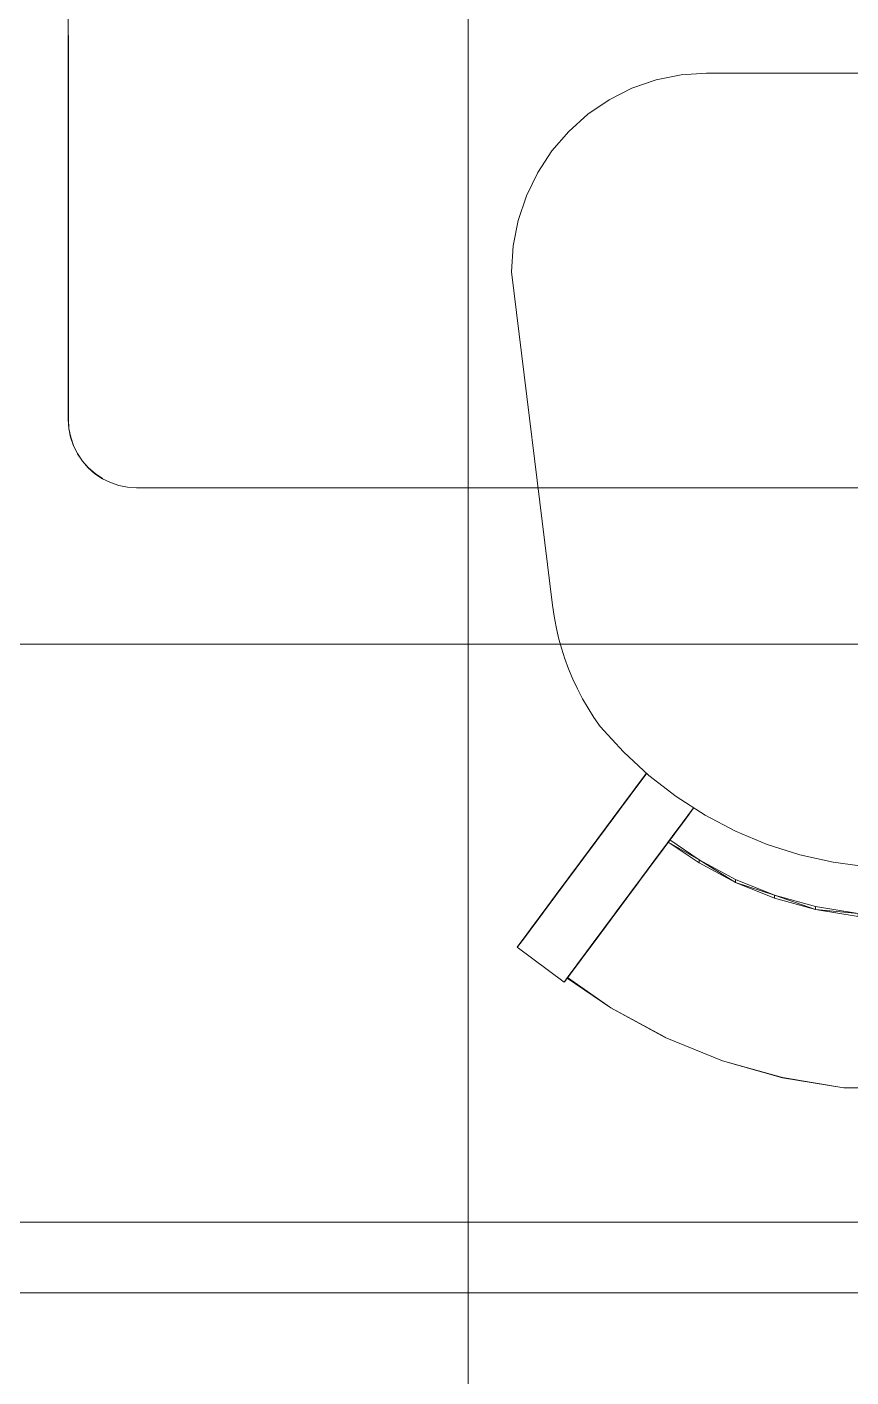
# Model space of a CAD drawing. Extents: x -566 to 72611, y -487 to 32334.
# Drawn here: x 134.54 to 150.42, y 16.02 to 42.04 of the extents above; entities that cross this region are included whole.
import ezdxf

# ---------------------------------------------------------------- set-up
doc = ezdxf.new("R2010")
doc.units = 0
doc.header["$LTSCALE"] = 0.5
doc.header["$MEASUREMENT"] = 0
doc.layers.add('ceilling', color=141, linetype='CONTINUOUS', lineweight=18)
doc.layers.add('floor', color=7, linetype='CONTINUOUS', lineweight=5, true_color=0xcfcfcf)
doc.layers.add('layout', color=7, linetype='CONTINUOUS', lineweight=5, true_color=0xcfcfcf)

msp = doc.modelspace()

# ---------------------------------------------------------------- hatches: boundary and pattern name
at = {"layer": 'floor'}
h = msp.add_hatch(dxfattribs=at)
h.set_pattern_fill('ANSI37', color=256, scale=100, angle=45)
h.set_pattern_definition([(90, (243.028, 267.632), (-12.5, 9e-16), []), (180, (243.028, 267.632), (-9e-16, -12.5), [])])
h.paths.add_polyline_path([(253.46925, 349.5), (154.11744, 349.5), (154.11744, 348.5), (101.14781, 348.5), (101.14781, 349.5), (0, 349.5), (0, 344.5), (36, 344.5, -0.33835703), (0, 308.66941), (0, 308.5), (0, 173.75), (253.46925, 173.75)])
h.paths.add_polyline_path([(36, 344.5), (0, 344.5), (0, 308.66941, 0.33835703)], flags=17)
h.paths.add_polyline_path([(253.46925, 173.75), (0, 173.75), (0, 173.74997), (0, 169.75), (253.46925, 169.75)])
h.paths.add_polyline_path([(253.46925, 169.75), (0, 169.75), (0, 149.21137), (36, 149.21137, -0.33835703), (0, 113.38078), (0, 113.21137), (0, 29.94998), (0, -5), (253.46925, -5)])
h.paths.add_polyline_path([(36, 149.21137), (0, 149.21137), (0, 113.38078, 0.33835703)], flags=17)
h.paths.add_polyline_path([(575.25, 169.75), (510, 169.75), (474.75, 169.75), (327.5, 169.75), (285.46925, 169.75), (285.46925, 165.75), (253.46925, 165.75), (253.46925, -5), (263.99725, -5), (263.99725, 95.99051), (287, 95.99051), (287, 97.5), (292, 97.5), (292, -5), (341.25, -5), (341.25, 13.02988), (341.25012, 15.02988), (346.24839, 15.02988, 0.36108524), (374.08728, 41.24999), (346.25012, 41.24999), (346.25012, 42.99999), (341.25, 42.99999), (341.25, 44.99999), (341.25, 97.5), (357.75, 97.5), (405.75, 97.5), (575.25, 97.5)])

# ---------------------------------------------------------------- linework, layer by layer
at = {"layer": 'ceilling'}
msp.add_line((0, 19), (341.25006, 19), dxfattribs=at)
at = {"layer": 'layout'}
for points in [[(135.33491, 34.47083, 96.75867), (135.33308, 49.28648, 96.74628), (135.33308, 34.47077, 96.74628)], [(146.66032, 41.01716, 87.09528), (147.14219, 41.11482, 85.96846), (146.66032, 41.01716, 85.96846)], [(147.14219, 41.11482, 85.96846), (146.66032, 41.01716, 87.09528), (147.14219, 41.11482, 87.09528)], [(147.14219, 41.11482, 87.09528), (147.63249, 41.14765, 85.96846), (147.14219, 41.11482, 85.96846)], [(147.63249, 41.14765, 85.96846), (147.14219, 41.11482, 87.09528), (147.63249, 41.14765, 87.09528)], [(147.63249, 41.14765, 87.09528), (155.1446, 41.14765, 85.96846), (147.63249, 41.14765, 85.96846)], [(155.1446, 41.14765, 85.96846), (147.63249, 41.14765, 87.09528), (155.1446, 41.14765, 87.09528)], [(145.75444, 40.63435, 87.09528), (146.19511, 40.85603, 85.96846), (145.75444, 40.63435, 85.96846)], [(146.19511, 40.85603, 85.96846), (145.75444, 40.63435, 87.09528), (146.19511, 40.85603, 87.09528)], [(146.19511, 40.85603, 87.09528), (146.66032, 41.01716, 85.96846), (146.19511, 40.85603, 85.96846)], [(146.66032, 41.01716, 85.96846), (146.19511, 40.85603, 87.09528), (146.66032, 41.01716, 87.09528)], [(145.34593, 40.35591, 87.09528), (145.75444, 40.63435, 85.96846), (145.34593, 40.35591, 85.96846)], [(145.75444, 40.63435, 85.96846), (145.34593, 40.35591, 87.09528), (145.75444, 40.63435, 87.09528)], [(144.97654, 40.02546, 87.09528), (145.34593, 40.35591, 85.96846), (144.97654, 40.02546, 85.96846)], [(145.34593, 40.35591, 85.96846), (144.97654, 40.02546, 87.09528), (145.34593, 40.35591, 87.09528)], [(144.65263, 39.64875, 85.96846), (144.97654, 40.02546, 87.09528), (144.97654, 40.02546, 85.96846)], [(144.97654, 40.02546, 87.09528), (144.65263, 39.64875, 85.96846), (144.65263, 39.64875, 87.09528)], [(144.37962, 39.232, 85.96846), (144.65263, 39.64875, 87.09528), (144.65263, 39.64875, 85.96846)], [(144.65263, 39.64875, 87.09528), (144.37962, 39.232, 85.96846), (144.37962, 39.232, 87.09528)], [(144.16233, 38.78254, 85.96846), (144.37962, 39.232, 87.09528), (144.37962, 39.232, 85.96846)], [(144.37962, 39.232, 87.09528), (144.16233, 38.78254, 85.96846), (144.16233, 38.78254, 87.09528)], [(144.00444, 38.30805, 85.96846), (144.16233, 38.78254, 87.09528), (144.16233, 38.78254, 85.96846)], [(144.16233, 38.78254, 87.09528), (144.00444, 38.30805, 85.96846), (144.00444, 38.30805, 87.09528)], [(143.90855, 37.81648, 85.96846), (144.00444, 38.30805, 87.09528), (144.00444, 38.30805, 85.96846)], [(144.00444, 38.30805, 87.09528), (143.90855, 37.81648, 85.96846), (143.90855, 37.81648, 87.09528)], [(143.87645, 37.31648, 85.96846), (143.90855, 37.81648, 87.09528), (143.90855, 37.81648, 85.96846)], [(143.90855, 37.81648, 87.09528), (143.87645, 37.31648, 85.96846), (143.87645, 37.31648, 87.09528)], [(144.66386, 30.89118, 85.96846), (143.87645, 37.31648, 87.09528), (143.87645, 37.31648, 85.96846)], [(143.87645, 37.31648, 87.09528), (144.66386, 30.89118, 85.96846), (144.66386, 30.89118, 87.09528)], [(135.33308, 34.47077, 96.74628), (135.34614, 34.29935, 96.75867), (135.33491, 34.47083, 96.75867)], [(135.34614, 34.29935, 96.75867), (135.33308, 34.47077, 96.74628), (135.34431, 34.29911, 96.74628)], [(135.34431, 34.29911, 96.74628), (135.37959, 34.13084, 96.75867), (135.34614, 34.29935, 96.75867)], [(135.37959, 34.13084, 96.75867), (135.34431, 34.29911, 96.74628), (135.37788, 34.13038, 96.74628)], [(135.37788, 34.13038, 96.74628), (135.43489, 33.96815, 96.75867), (135.37959, 34.13084, 96.75867)], [(135.43489, 33.96815, 96.75867), (135.37788, 34.13038, 96.74628), (135.43318, 33.96748, 96.74628)], [(135.43684, 33.96894, 96.76459), (135.37959, 34.13084, 96.75867), (135.43489, 33.96815, 96.75867)], [(135.43318, 33.96748, 96.74628), (135.51081, 33.81406, 96.75867), (135.43489, 33.96815, 96.75867)], [(135.51081, 33.81406, 96.75867), (135.43318, 33.96748, 96.74628), (135.50935, 33.81318, 96.74628)], [(135.50935, 33.81318, 96.74628), (135.60627, 33.67121, 96.75867), (135.51081, 33.81406, 96.75867)], [(135.60493, 33.67011, 96.74628), (135.50935, 33.81318, 96.74628), (135.60627, 33.67121, 96.75867)], [(135.71955, 33.54203, 96.75867), (135.60493, 33.67011, 96.74628), (135.71833, 33.54078, 96.74628)], [(135.71833, 33.54078, 96.74628), (135.84871, 33.42878, 96.75867), (135.71955, 33.54203, 96.75867)], [(135.84871, 33.42878, 96.75867), (135.71833, 33.54078, 96.74628), (135.84761, 33.42734, 96.74628)], [(135.84871, 33.42878, 96.75867), (135.99165, 33.33332, 96.75867), (135.84761, 33.42734, 96.74628)], [(135.99067, 33.33176, 96.74628), (135.84761, 33.42734, 96.74628), (135.99165, 33.33332, 96.75867)], [(136.1457, 33.25733, 96.75867), (135.99067, 33.33176, 96.74628), (136.14497, 33.25568, 96.74628)], [(136.30842, 33.20209, 96.75867), (136.14497, 33.25568, 96.74628), (136.30793, 33.20039, 96.74628)], [(136.47688, 33.16859, 96.75867), (136.30793, 33.20039, 96.74628), (136.47663, 33.16682, 96.74628)], [(136.47663, 33.16682, 96.74628), (136.64839, 33.15736, 96.75867), (136.47688, 33.16859, 96.75867)], [(136.64839, 33.15736, 96.75867), (136.47663, 33.16682, 96.74628), (136.64827, 33.15556, 96.74628)], [(166.07356, 33.15736, 96.75867), (136.64827, 33.15556, 96.74628), (166.07356, 33.15556, 96.74628)], [(136.64827, 33.15556, 96.74628), (166.07356, 33.15736, 96.75867), (136.64839, 33.15736, 96.75867)], [(144.69401, 30.68171, 85.96846), (144.66386, 30.89118, 87.09528), (144.66386, 30.89118, 85.96846)], [(144.66386, 30.89118, 87.09528), (144.69401, 30.68171, 85.96846), (144.69401, 30.68171, 87.09528)], [(144.73289, 30.4737, 85.96846), (144.69401, 30.68171, 87.09528), (144.69401, 30.68171, 85.96846)], [(144.69401, 30.68171, 87.09528), (144.73289, 30.4737, 85.96846), (144.73289, 30.4737, 87.09528)], [(144.7805, 30.26765, 85.96846), (144.73289, 30.4737, 87.09528), (144.73289, 30.4737, 85.96846)], [(144.73289, 30.4737, 87.09528), (144.7805, 30.26765, 85.96846), (144.7805, 30.26765, 87.09528)], [(144.83671, 30.06379, 85.96846), (144.7805, 30.26765, 87.09528), (144.7805, 30.26765, 85.96846)], [(144.7805, 30.26765, 87.09528), (144.83671, 30.06379, 85.96846), (144.83671, 30.06379, 87.09528)], [(144.90141, 29.86262, 85.96846), (144.83671, 30.06379, 87.09528), (144.83671, 30.06379, 85.96846)], [(144.83671, 30.06379, 87.09528), (144.90141, 29.86262, 85.96846), (144.90141, 29.86262, 87.09528)], [(144.97453, 29.6645, 85.96846), (144.90141, 29.86262, 87.09528), (144.90141, 29.86262, 85.96846)], [(144.90141, 29.86262, 87.09528), (144.97453, 29.6645, 85.96846), (144.97453, 29.6645, 87.09528)], [(145.05583, 29.46968, 85.96846), (144.97453, 29.6645, 87.09528), (144.97453, 29.6645, 85.96846)], [(144.97453, 29.6645, 87.09528), (145.05583, 29.46968, 85.96846), (145.05583, 29.46968, 87.09528)], [(145.14531, 29.27864, 85.96846), (145.05583, 29.46968, 87.09528), (145.05583, 29.46968, 85.96846)], [(145.05583, 29.46968, 87.09528), (145.14531, 29.27864, 85.96846), (145.14531, 29.27864, 87.09528)], [(145.24266, 29.09175, 85.96846), (145.14531, 29.27864, 87.09528), (145.14531, 29.27864, 85.96846)], [(145.14531, 29.27864, 87.09528), (145.24266, 29.09175, 85.96846), (145.24266, 29.09175, 87.09528)], [(145.34782, 28.90913, 85.96846), (145.24266, 29.09175, 87.09528), (145.24266, 29.09175, 85.96846)], [(145.24266, 29.09175, 87.09528), (145.34782, 28.90913, 85.96846), (145.34782, 28.90913, 87.09528)], [(145.46049, 28.73139, 85.96846), (145.34782, 28.90913, 87.09528), (145.34782, 28.90913, 85.96846)], [(145.34782, 28.90913, 87.09528), (145.46049, 28.73139, 85.96846), (145.46049, 28.73139, 87.09528)], [(145.58055, 28.55866, 85.96846), (145.46049, 28.73139, 87.09528), (145.46049, 28.73139, 85.96846)], [(145.46049, 28.73139, 87.09528), (145.58055, 28.55866, 85.96846), (145.58055, 28.55866, 87.09528)], [(146.02983, 28.06562, 85.96846), (145.58055, 28.55866, 87.09528), (145.58055, 28.55866, 85.96846)], [(145.58055, 28.55866, 87.09528), (146.02983, 28.06562, 85.96846), (146.02983, 28.06562, 87.09528)], [(146.51921, 27.61396, 87.09528), (146.02983, 28.06562, 85.96846), (146.51921, 27.61396, 85.96846)], [(146.02983, 28.06562, 85.96846), (146.51921, 27.61396, 87.09528), (146.02983, 28.06562, 87.09528)], [(146.47044, 27.64826, 86.66975), (145.81584, 26.76679, 86.51551), (145.40928, 26.21943, 90.13162)], [(146.47044, 27.64826, 86.66975), (145.40928, 26.21943, 90.13162), (146.0587, 27.09382, 90.33164)], [(146.38932, 27.53901, 78.71768), (145.73393, 26.65657, 78.8604), (146.43626, 27.60224, 79.27898)], [(146.43626, 27.60224, 79.27898), (145.73393, 26.65657, 78.8604), (145.77977, 26.71833, 79.40871)], [(146.43626, 27.60224, 79.27898), (145.77977, 26.71833, 79.40871), (146.47868, 27.65937, 79.84115)], [(146.47868, 27.65937, 79.84115), (145.77977, 26.71833, 79.40871), (145.82121, 26.77412, 79.95786)], [(147.04496, 27.20722, 87.09528), (146.51921, 27.61396, 85.96846), (147.04496, 27.20722, 85.96846)], [(146.51921, 27.61396, 85.96846), (147.04496, 27.20722, 87.09528), (146.51921, 27.61396, 87.09528)], [(146.22191, 27.31355, 77.04001), (145.57035, 26.43635, 77.22154), (146.28215, 27.39472, 77.59811)], [(146.28215, 27.39472, 77.59811), (145.57035, 26.43635, 77.22154), (145.62925, 26.51557, 77.76673)], [(146.28215, 27.39472, 77.59811), (145.62925, 26.51557, 77.76673), (146.33799, 27.46992, 78.15737)], [(146.33799, 27.46992, 78.15737), (145.62925, 26.51557, 77.76673), (145.68376, 26.58906, 78.31305)], [(146.33799, 27.46992, 78.15737), (145.68376, 26.58906, 78.31305), (146.38932, 27.53901, 78.71768)], [(146.38932, 27.53901, 78.71768), (145.68376, 26.58906, 78.31305), (145.73393, 26.65657, 78.8604)], [(146.0587, 27.09382, 90.33164), (145.40928, 26.21943, 90.13162), (144.98863, 25.65303, 93.23678)], [(146.0587, 27.09382, 90.33164), (144.98863, 25.65303, 93.23678), (145.6356, 26.52424, 93.45466)], [(146.02079, 27.0428, 75.402), (145.37211, 26.16938, 75.60703), (146.08824, 27.13362, 75.92941)], [(146.08824, 27.13362, 75.92941), (145.37211, 26.16938, 75.60703), (145.43937, 26.25996, 76.1329)], [(146.08824, 27.13362, 75.92941), (145.43937, 26.25996, 76.1329), (146.15715, 27.22651, 76.48314)], [(146.15715, 27.22651, 76.48314), (145.43937, 26.25996, 76.1329), (145.50718, 26.35127, 76.67755)], [(145.4915, 26.33015, 94.51851), (146.0587, 27.09382, 90.33164), (145.6356, 26.52424, 93.45466)], [(146.15715, 27.22651, 76.48314), (145.50718, 26.35127, 76.67755), (146.22191, 27.31355, 77.04001)], [(146.22191, 27.31355, 77.04001), (145.50718, 26.35127, 76.67755), (145.57035, 26.43635, 77.22154)], [(147.60325, 26.84822, 87.09528), (147.04496, 27.20722, 85.96846), (147.60325, 26.84822, 85.96846)], [(147.04496, 27.20722, 85.96846), (147.60325, 26.84822, 87.09528), (147.04496, 27.20722, 87.09528)], [(145.82359, 26.77729, 73.82384), (145.17405, 25.90266, 74.02213), (145.88859, 26.86482, 74.35011)], [(145.88859, 26.86482, 74.35011), (145.17405, 25.90266, 74.02213), (145.23936, 25.99055, 74.55066)], [(145.88859, 26.86482, 74.35011), (145.23936, 25.99055, 74.55066), (145.95433, 26.95332, 74.87617)], [(145.95433, 26.95332, 74.87617), (145.23936, 25.99055, 74.55066), (145.30534, 26.07954, 75.07896)], [(145.95433, 26.95332, 74.87617), (145.30534, 26.07954, 75.07896), (146.02079, 27.0428, 75.402)], [(146.02079, 27.0428, 75.402), (145.30534, 26.07954, 75.07896), (145.37211, 26.16938, 75.60703)], [(146.7205, 26.09504, 86.51551), (147.37504, 26.97639, 86.66975), (146.31395, 25.54756, 90.13161)], [(146.31395, 25.54756, 90.13161), (147.37504, 26.97639, 86.66975), (146.96336, 26.42207, 90.33164)], [(146.58842, 25.91719, 78.31305), (147.2426, 26.79804, 78.15737), (147.29399, 26.86726, 78.71769)], [(146.58842, 25.91719, 78.31305), (147.29399, 26.86726, 78.71769), (146.63859, 25.98481, 78.8604)], [(146.63859, 25.98481, 78.8604), (147.29399, 26.86726, 78.71769), (147.34086, 26.93037, 79.27898)], [(146.63859, 25.98481, 78.8604), (147.34086, 26.93037, 79.27898), (146.68443, 26.04646, 79.40871)], [(146.68443, 26.04646, 79.40871), (147.34086, 26.93037, 79.27898), (147.38328, 26.9875, 79.84115)], [(146.68443, 26.04646, 79.40871), (147.38328, 26.9875, 79.84115), (146.72581, 26.10224, 79.95786)], [(148.18986, 26.53987, 87.09528), (147.60325, 26.84822, 85.96846), (148.18986, 26.53987, 85.96846)], [(147.60325, 26.84822, 85.96846), (148.18986, 26.53987, 87.09528), (147.60325, 26.84822, 87.09528)], [(145.63292, 26.52046, 72.24366), (144.98253, 25.64485, 72.43523), (145.69572, 26.60505, 72.77061)], [(145.69572, 26.60505, 72.77061), (144.98253, 25.64485, 72.43523), (145.04564, 25.72981, 72.96442)], [(145.69572, 26.60505, 72.77061), (145.04564, 25.72981, 72.96442), (145.75926, 26.69062, 73.29733)], [(145.75926, 26.69062, 73.29733), (145.04564, 25.72981, 72.96442), (145.10948, 25.81574, 73.49339)], [(145.75926, 26.69062, 73.29733), (145.10948, 25.81574, 73.49339), (145.82359, 26.77729, 73.82384)], [(145.82359, 26.77729, 73.82384), (145.10948, 25.81574, 73.49339), (145.17405, 25.90266, 74.02213)], [(146.34398, 25.58808, 76.1329), (146.9929, 26.46186, 75.92941), (147.06181, 26.55464, 76.48314)], [(146.34398, 25.58808, 76.1329), (147.06181, 26.55464, 76.48314), (146.41179, 25.67939, 76.67755)], [(146.41179, 25.67939, 76.67755), (147.06181, 26.55464, 76.48314), (147.12651, 26.64179, 77.04001)], [(146.41179, 25.67939, 76.67755), (147.12651, 26.64179, 77.04001), (146.47502, 25.76448, 77.22154)], [(146.47502, 25.76448, 77.22154), (147.12651, 26.64179, 77.04001), (147.18681, 26.72285, 77.59811)], [(146.47502, 25.76448, 77.22154), (147.18681, 26.72285, 77.59811), (146.53386, 25.84382, 77.76673)], [(146.53386, 25.84382, 77.76673), (147.18681, 26.72285, 77.59811), (147.2426, 26.79804, 78.15737)], [(146.53386, 25.84382, 77.76673), (147.2426, 26.79804, 78.15737), (146.58842, 25.91719, 78.31305)], [(148.8004, 26.28437, 87.09528), (148.18986, 26.53987, 85.96846), (148.8004, 26.28437, 85.96846)], [(148.18986, 26.53987, 85.96846), (148.8004, 26.28437, 87.09528), (148.18986, 26.53987, 87.09528)], [(145.46409, 26.29316, 94.71931), (144.79008, 25.38569, 94.69602), (144.76231, 25.34822, 94.89371)], [(145.46409, 26.29316, 94.71931), (144.76231, 25.34822, 94.89371), (145.4362, 26.25569, 94.92035)], [(145.4915, 26.33015, 94.51851), (144.81755, 25.42256, 94.49821), (144.79008, 25.38569, 94.69602)], [(145.4915, 26.33015, 94.51851), (144.79008, 25.38569, 94.69602), (145.46409, 26.29316, 94.71931)], [(145.44883, 26.27265, 70.66154), (144.79771, 25.39595, 70.84637), (145.50944, 26.35432, 71.18913)], [(145.50944, 26.35432, 71.18913), (144.79771, 25.39595, 70.84637), (144.85856, 25.47785, 71.3762)], [(145.4915, 26.33015, 94.51851), (144.84459, 25.45906, 94.29983), (144.81755, 25.42256, 94.49821)], [(145.6356, 26.52424, 93.45466), (144.98863, 25.65303, 93.23678), (144.84459, 25.45906, 94.29983)], [(145.6356, 26.52424, 93.45466), (144.84459, 25.45906, 94.29983), (145.4915, 26.33015, 94.51851)], [(145.50944, 26.35432, 71.18913), (144.85856, 25.47785, 71.3762), (145.57078, 26.43684, 71.7165)], [(145.57078, 26.43684, 71.7165), (144.85856, 25.47785, 71.3762), (144.92021, 25.56086, 71.90582)], [(145.57078, 26.43684, 71.7165), (144.92021, 25.56086, 71.90582), (145.63292, 26.52046, 72.24366)], [(145.63292, 26.52046, 72.24366), (144.92021, 25.56086, 71.90582), (144.98253, 25.64485, 72.43523)], [(146.31395, 25.54756, 90.13161), (146.96336, 26.42207, 90.33164), (145.89323, 24.98115, 93.23678)], [(145.89323, 24.98115, 93.23678), (146.96336, 26.42207, 90.33164), (146.54026, 25.85237, 93.45466)], [(146.14396, 25.3188, 74.55066), (146.79319, 26.19294, 74.35011), (146.85899, 26.28144, 74.87617)], [(146.14396, 25.3188, 74.55066), (146.85899, 26.28144, 74.87617), (146.21, 25.40766, 75.07896)], [(146.21, 25.40766, 75.07896), (146.85899, 26.28144, 74.87617), (146.92546, 26.37104, 75.402)], [(146.21, 25.40766, 75.07896), (146.92546, 26.37104, 75.402), (146.27678, 25.49751, 75.60703)], [(146.27678, 25.49751, 75.60703), (146.92546, 26.37104, 75.402), (146.9929, 26.46186, 75.92941)], [(146.27678, 25.49751, 75.60703), (146.9929, 26.46186, 75.92941), (146.34398, 25.58808, 76.1329)], [(146.89222, 26.32624, 75.13909), (147.49058, 25.9842, 89.0546), (146.92546, 26.37104, 75.402)], [(147.49058, 25.9842, 89.0546), (146.89222, 26.32624, 75.13909), (147.49058, 25.92671, 89.94416)], [(149.43031, 26.08357, 87.09528), (148.8004, 26.28437, 85.96846), (149.43031, 26.08357, 85.96846)], [(148.8004, 26.28437, 85.96846), (149.43031, 26.08357, 87.09528), (148.8004, 26.28437, 87.09528)], [(145.26054, 26.01911, 96.1236), (144.58702, 25.11225, 96.07679), (144.55644, 25.07112, 96.27345)], [(145.26054, 26.01911, 96.1236), (144.55644, 25.07112, 96.27345), (145.22984, 25.97785, 96.32362)], [(145.29081, 26.05989, 95.92342), (144.61723, 25.1529, 95.87997), (144.58702, 25.11225, 96.07679)], [(145.29081, 26.05989, 95.92342), (144.58702, 25.11225, 96.07679), (145.26054, 26.01911, 96.1236)], [(145.32072, 26.10017, 95.7231), (144.64702, 25.19306, 95.68301), (144.61723, 25.1529, 95.87997)], [(145.32072, 26.10017, 95.7231), (144.61723, 25.1529, 95.87997), (145.29081, 26.05989, 95.92342)], [(145.3502, 26.13984, 95.52263), (144.67643, 25.23261, 95.4859), (144.64702, 25.19306, 95.68301)], [(145.3502, 26.13984, 95.52263), (144.64702, 25.19306, 95.68301), (145.32072, 26.10017, 95.7231)], [(145.37925, 26.17903, 95.32201), (144.70543, 25.27168, 95.28864), (144.67643, 25.23261, 95.4859)], [(145.37925, 26.17903, 95.32201), (144.67643, 25.23261, 95.4859), (145.3502, 26.13984, 95.52263)], [(144.6782, 25.23506, 69.78666), (145.3889, 26.19197, 70.13375), (145.32969, 26.11225, 69.60521)], [(145.3889, 26.19197, 70.13375), (144.6782, 25.23506, 69.78666), (144.73753, 25.31489, 70.31632)], [(145.40794, 26.2176, 95.12125), (144.73405, 25.31025, 95.09125), (144.70543, 25.27168, 95.28864)], [(145.40794, 26.2176, 95.12125), (144.70543, 25.27168, 95.28864), (145.37925, 26.17903, 95.32201)], [(145.4362, 26.25569, 94.92035), (144.76231, 25.34822, 94.89371), (144.73405, 25.31025, 95.09125)], [(145.4362, 26.25569, 94.92035), (144.73405, 25.31025, 95.09125), (145.40794, 26.2176, 95.12125)], [(145.3889, 26.19197, 70.13375), (144.73753, 25.31489, 70.31632), (145.44883, 26.27265, 70.66154)], [(145.44883, 26.27265, 70.66154), (144.73753, 25.31489, 70.31632), (144.79771, 25.39595, 70.84637)], [(145.40928, 26.21943, 90.13162), (144.84459, 25.45906, 94.29983), (144.98863, 25.65303, 93.23678)], [(145.9503, 25.05793, 72.96442), (146.60032, 25.9333, 72.77061), (146.66392, 26.01887, 73.29733)], [(145.9503, 25.05793, 72.96442), (146.66392, 26.01887, 73.29733), (146.01408, 25.14387, 73.49339)], [(146.01408, 25.14387, 73.49339), (146.66392, 26.01887, 73.29733), (146.72819, 26.10542, 73.82384)], [(146.01408, 25.14387, 73.49339), (146.72819, 26.10542, 73.82384), (146.07866, 25.23078, 74.02213)], [(146.07866, 25.23078, 74.02213), (146.72819, 26.10542, 73.82384), (146.79319, 26.19294, 74.35011)], [(146.07866, 25.23078, 74.02213), (146.79319, 26.19294, 74.35011), (146.14396, 25.3188, 74.55066)], [(150.07484, 25.93916, 87.09528), (149.43031, 26.08357, 85.96846), (150.07484, 25.93916, 85.96846)], [(149.43031, 26.08357, 85.96846), (150.07484, 25.93916, 87.09528), (149.43031, 26.08357, 87.09528)], [(145.09575, 25.79719, 97.16315), (144.41703, 24.88337, 97.12204), (144.3759, 24.82795, 97.34878)], [(145.09575, 25.79719, 97.16315), (144.3759, 24.82795, 97.34878), (145.05424, 25.7414, 97.40278)], [(145.13524, 25.85041, 96.92383), (144.45646, 24.93635, 96.89454), (144.41703, 24.88337, 97.12204)], [(145.13524, 25.85041, 96.92383), (144.41703, 24.88337, 97.12204), (145.09575, 25.79719, 97.16315)], [(145.16728, 25.8935, 96.7232), (144.49431, 24.98738, 96.66515), (144.45646, 24.93635, 96.89454)], [(145.16728, 25.8935, 96.7232), (144.45646, 24.93635, 96.89454), (145.13524, 25.85041, 96.92383)], [(145.19877, 25.93598, 96.52348), (144.52549, 25.02937, 96.46996), (144.49431, 24.98738, 96.66515)], [(145.19877, 25.93598, 96.52348), (144.49431, 24.98738, 96.66515), (145.16728, 25.8935, 96.7232)], [(145.22984, 25.97785, 96.32362), (144.55644, 25.07112, 96.27345), (144.52549, 25.02937, 96.46996)], [(145.22984, 25.97785, 96.32362), (144.52549, 25.02937, 96.46996), (145.19877, 25.93598, 96.52348)], [(145.89323, 24.98115, 93.23678), (146.54026, 25.85237, 93.45466), (145.74925, 24.7873, 94.29983)], [(145.74925, 24.7873, 94.29983), (146.54026, 25.85237, 93.45466), (146.3961, 25.65827, 94.51851)], [(145.76323, 24.8061, 71.3762), (146.41404, 25.68244, 71.18913), (146.47545, 25.76509, 71.7165)], [(145.76323, 24.8061, 71.3762), (146.47545, 25.76509, 71.7165), (145.82481, 24.88899, 71.90582)], [(145.82481, 24.88899, 71.90582), (146.47545, 25.76509, 71.7165), (146.53752, 25.8487, 72.24366)], [(145.82481, 24.88899, 71.90582), (146.53752, 25.8487, 72.24366), (145.88719, 24.97297, 72.43523)], [(145.88719, 24.97297, 72.43523), (146.53752, 25.8487, 72.24366), (146.60032, 25.9333, 72.77061)], [(145.9503, 25.05793, 72.96442), (146.60032, 25.9333, 72.77061), (145.88719, 24.97297, 72.43523)], [(147.49058, 25.9842, 89.0546), (148.1898, 25.54841, 89.9197), (148.1898, 25.60591, 89.03014)], [(148.1898, 25.54841, 89.9197), (147.49058, 25.9842, 89.0546), (147.49058, 25.92671, 89.94416)], [(150.72923, 25.852, 87.09528), (150.07484, 25.93916, 85.96846), (150.72923, 25.852, 85.96846)], [(150.07484, 25.93916, 85.96846), (150.72923, 25.852, 87.09528), (150.07484, 25.93916, 87.09528)], [(144.88701, 25.51618, 98.07724), (144.24217, 24.6479, 98.02406), (144.1942, 24.58332, 98.2474)], [(144.88701, 25.51618, 98.07724), (144.1942, 24.58332, 98.2474), (144.84257, 25.45637, 98.22014)], [(144.92991, 25.57392, 97.93317), (144.28849, 24.71028, 97.79981), (144.24217, 24.6479, 98.02406)], [(144.92991, 25.57392, 97.93317), (144.24217, 24.6479, 98.02406), (144.88701, 25.51618, 98.07724)], [(145.01091, 25.68305, 97.64159), (144.33305, 24.77033, 97.57471), (144.28849, 24.71028, 97.79981)], [(145.01091, 25.68305, 97.64159), (144.28849, 24.71028, 97.79981), (144.97123, 25.62959, 97.78793)], [(144.97123, 25.62959, 97.78793), (144.28849, 24.71028, 97.79981), (144.92991, 25.57392, 97.93317)], [(145.05424, 25.7414, 97.40278), (144.3759, 24.82795, 97.34878), (144.33305, 24.77033, 97.57471)], [(145.05424, 25.7414, 97.40278), (144.33305, 24.77033, 97.57471), (145.01091, 25.68305, 97.64159)], [(145.61009, 24.59992, 95.28864), (146.28392, 25.50715, 95.32201), (145.5811, 24.56086, 95.4859)], [(145.5811, 24.56086, 95.4859), (146.28392, 25.50715, 95.32201), (146.2548, 25.46797, 95.52263)], [(146.29356, 25.52021, 70.13375), (145.58281, 24.56318, 69.78666), (146.2343, 25.44038, 69.60521)], [(145.58281, 24.56318, 69.78666), (146.29356, 25.52021, 70.13375), (145.64219, 24.64302, 70.31632)], [(145.63871, 24.63838, 95.09125), (146.31254, 25.54573, 95.12125), (145.61009, 24.59992, 95.28864)], [(145.61009, 24.59992, 95.28864), (146.31254, 25.54573, 95.12125), (146.28392, 25.50715, 95.32201)], [(145.66691, 24.67634, 94.8937), (146.34086, 25.58381, 94.92035), (145.63871, 24.63838, 95.09125)], [(145.63871, 24.63838, 95.09125), (146.34086, 25.58381, 94.92035), (146.31254, 25.54573, 95.12125)], [(145.64219, 24.64302, 70.31632), (146.29356, 25.52021, 70.13375), (146.35344, 25.60078, 70.66154)], [(145.64219, 24.64302, 70.31632), (146.35344, 25.60078, 70.66154), (145.70231, 24.72407, 70.84637)], [(145.69474, 24.71382, 94.69602), (146.36869, 25.62141, 94.71931), (145.66691, 24.67634, 94.8937)], [(145.66691, 24.67634, 94.8937), (146.36869, 25.62141, 94.71931), (146.34086, 25.58381, 94.92035)], [(145.72215, 24.7508, 94.49821), (146.3961, 25.65827, 94.51851), (145.69474, 24.71382, 94.69602)], [(145.69474, 24.71382, 94.69602), (146.3961, 25.65827, 94.51851), (146.36869, 25.62141, 94.71931)], [(145.70231, 24.72407, 70.84637), (146.35344, 25.60078, 70.66154), (146.41404, 25.68244, 71.18913)], [(145.70231, 24.72407, 70.84637), (146.41404, 25.68244, 71.18913), (145.76323, 24.8061, 71.3762)], [(145.74925, 24.7873, 94.29983), (146.3961, 25.65827, 94.51851), (145.72215, 24.7508, 94.49821)], [(148.1898, 25.54841, 89.9197), (148.94194, 25.305, 89.01069), (148.1898, 25.60591, 89.03014)], [(148.94194, 25.305, 89.01069), (148.1898, 25.54841, 89.9197), (148.94194, 25.24751, 89.90024)], [(144.74894, 25.33027, 98.50219), (144.14445, 24.51631, 98.46981), (144.09306, 24.44709, 98.69127)], [(144.69987, 25.26423, 98.64127), (144.09306, 24.44709, 98.69127), (144.74894, 25.33027, 98.50219)], [(144.69987, 25.26423, 98.64127), (144.09306, 24.44709, 98.69127), (144.64927, 25.19599, 98.77898)], [(144.79655, 25.39436, 98.3618), (144.1942, 24.58332, 98.2474), (144.14445, 24.51631, 98.46981)], [(144.79655, 25.39436, 98.3618), (144.14445, 24.51631, 98.46981), (144.74894, 25.33027, 98.50219)], [(144.84257, 25.45637, 98.22014), (144.1942, 24.58332, 98.2474), (144.79655, 25.39436, 98.3618)], [(145.4301, 24.35749, 96.46996), (146.10337, 25.26411, 96.52348), (145.39891, 24.3155, 96.66515)], [(145.39891, 24.3155, 96.66515), (146.10337, 25.26411, 96.52348), (146.07188, 25.22175, 96.7232)], [(145.4611, 24.39924, 96.27345), (146.1345, 25.30598, 96.32362), (145.4301, 24.35749, 96.46996)], [(145.4301, 24.35749, 96.46996), (146.1345, 25.30598, 96.32362), (146.10337, 25.26411, 96.52348)], [(145.49168, 24.44038, 96.07679), (146.16514, 25.34724, 96.1236), (145.4611, 24.39924, 96.27345)], [(145.4611, 24.39924, 96.27345), (146.16514, 25.34724, 96.1236), (146.1345, 25.30598, 96.32362)], [(145.52189, 24.48115, 95.87997), (146.19548, 25.38801, 95.92342), (145.49168, 24.44038, 96.07679)], [(145.49168, 24.44038, 96.07679), (146.19548, 25.38801, 95.92342), (146.16514, 25.34724, 96.1236)], [(145.55168, 24.52119, 95.68301), (146.22532, 25.42829, 95.7231), (145.52189, 24.48115, 95.87997)], [(145.52189, 24.48115, 95.87997), (146.22532, 25.42829, 95.7231), (146.19548, 25.38801, 95.92342)], [(145.5811, 24.56086, 95.4859), (146.2548, 25.46797, 95.52263), (145.55168, 24.52119, 95.68301)], [(145.55168, 24.52119, 95.68301), (146.2548, 25.46797, 95.52263), (146.22532, 25.42829, 95.7231)], [(148.94194, 25.305, 89.01069), (149.73454, 25.029, 89.88611), (149.73454, 25.0865, 88.99655)], [(149.73454, 25.029, 89.88611), (148.94194, 25.305, 89.01069), (148.94194, 25.24751, 89.90024)], [(144.59715, 25.1258, 98.9153), (144.03996, 24.37568, 98.91173), (143.98515, 24.30183, 99.13116)], [(144.59715, 25.1258, 98.9153), (143.98515, 24.30183, 99.13116), (144.54356, 25.05366, 99.05018)], [(144.54356, 25.05366, 99.05018), (143.98515, 24.30183, 99.13116), (144.48845, 24.97956, 99.18358)], [(144.48845, 24.97956, 99.18358), (143.98515, 24.30183, 99.13116), (143.98594, 24.30281, 99.17127)], [(144.48845, 24.97956, 99.18358), (143.98594, 24.30281, 99.17127), (143.98936, 24.30757, 99.21101)], [(144.48845, 24.97956, 99.18358), (143.98936, 24.30757, 99.21101), (144.43193, 24.90339, 99.31546)], [(144.64927, 25.19599, 98.77898), (144.09306, 24.44709, 98.69127), (144.03996, 24.37568, 98.91173)], [(144.64927, 25.19599, 98.77898), (144.03996, 24.37568, 98.91173), (144.59715, 25.1258, 98.9153)], [(145.23771, 24.09846, 97.57471), (145.91557, 25.01118, 97.64159), (145.1931, 24.0384, 97.79981)], [(145.1931, 24.0384, 97.79981), (145.91557, 25.01118, 97.64159), (145.87584, 24.95771, 97.78793)], [(145.28056, 24.1562, 97.34877), (145.95884, 25.06953, 97.40278), (145.23771, 24.09846, 97.57471)], [(145.23771, 24.09846, 97.57471), (145.95884, 25.06953, 97.40278), (145.91557, 25.01118, 97.64159)], [(145.3217, 24.2115, 97.12204), (146.00035, 25.12544, 97.16315), (145.28056, 24.1562, 97.34877)], [(145.28056, 24.1562, 97.34877), (146.00035, 25.12544, 97.16315), (145.95884, 25.06953, 97.40278)], [(145.36107, 24.2646, 96.89454), (146.03984, 25.17854, 96.92383), (145.3217, 24.2115, 97.12204)], [(145.3217, 24.2115, 97.12204), (146.03984, 25.17854, 96.92383), (146.00035, 25.12544, 97.16315)], [(145.39891, 24.3155, 96.66515), (146.07188, 25.22175, 96.7232), (145.36107, 24.2646, 96.89454)], [(145.36107, 24.2646, 96.89454), (146.07188, 25.22175, 96.7232), (146.03984, 25.17854, 96.92383)], [(149.73454, 25.029, 89.88611), (150.55449, 24.95393, 88.98798), (149.73454, 25.0865, 88.99655)], [(150.55449, 24.95393, 88.98798), (149.73454, 25.029, 89.88611), (150.55449, 24.89643, 89.87753)], [(144.43193, 24.90339, 99.31546), (143.98936, 24.30757, 99.21101), (143.99553, 24.31587, 99.24994)], [(144.43193, 24.90339, 99.31546), (143.99553, 24.31587, 99.24994), (144.00431, 24.32771, 99.28759)], [(144.43193, 24.90339, 99.31546), (144.00431, 24.32771, 99.28759), (144.01561, 24.34284, 99.32354)], [(144.43193, 24.90339, 99.31546), (144.01561, 24.34284, 99.32354), (144.41575, 24.88154, 99.349)], [(144.41575, 24.88154, 99.349), (144.01561, 24.34284, 99.32354), (144.02934, 24.36128, 99.35736)], [(144.41575, 24.88154, 99.349), (144.02934, 24.36128, 99.35736), (144.3975, 24.85713, 99.37991)], [(144.3975, 24.85713, 99.37991), (144.02934, 24.36128, 99.35736), (144.04527, 24.38276, 99.38866)], [(144.3975, 24.85713, 99.37991), (144.04527, 24.38276, 99.38866), (144.37754, 24.83015, 99.40791)], [(144.37754, 24.83015, 99.40791), (144.04527, 24.38276, 99.38866), (144.06321, 24.40693, 99.41708)], [(144.37754, 24.83015, 99.40791), (144.06321, 24.40693, 99.41708), (144.35588, 24.80097, 99.43272)], [(144.35588, 24.80097, 99.43272), (144.06321, 24.40693, 99.41708), (144.08299, 24.43354, 99.44228)], [(144.35588, 24.80097, 99.43272), (144.08299, 24.43354, 99.44228), (144.33287, 24.76997, 99.45412)], [(144.33287, 24.76997, 99.45412), (144.08299, 24.43354, 99.44228), (144.10441, 24.46235, 99.46399)], [(144.33287, 24.76997, 99.45412), (144.10441, 24.46235, 99.46399), (144.30858, 24.73738, 99.47189)], [(144.30858, 24.73738, 99.47189), (144.10441, 24.46235, 99.46399), (144.11796, 24.48066, 99.47467)], [(144.30858, 24.73738, 99.47189), (144.11796, 24.48066, 99.47467), (144.28337, 24.70332, 99.48589)], [(145.0988, 23.91145, 98.2474), (145.70115, 24.72248, 98.3618), (145.04911, 23.84455, 98.46982)], [(145.04911, 23.84455, 98.46982), (145.70115, 24.72248, 98.3618), (145.65361, 24.6584, 98.50219)], [(145.14683, 23.97615, 98.02406), (145.79167, 24.84431, 98.07724), (145.0988, 23.91145, 98.2474)], [(145.0988, 23.91145, 98.2474), (145.79167, 24.84431, 98.07724), (145.74717, 24.78449, 98.22014)], [(145.0988, 23.91145, 98.2474), (145.74717, 24.78449, 98.22014), (145.70115, 24.72248, 98.3618)], [(145.1931, 24.0384, 97.79981), (145.83452, 24.90205, 97.93317), (145.14683, 23.97615, 98.02406)], [(145.14683, 23.97615, 98.02406), (145.83452, 24.90205, 97.93317), (145.79167, 24.84431, 98.07724)], [(145.1931, 24.0384, 97.79981), (145.87584, 24.95771, 97.78793), (145.83452, 24.90205, 97.93317)], [(144.28337, 24.70332, 99.48589), (144.11796, 24.48066, 99.47467), (144.15098, 24.5251, 99.49591)], [(144.28337, 24.70332, 99.48589), (144.15098, 24.5251, 99.49591), (144.25737, 24.66841, 99.49599)], [(144.25737, 24.66841, 99.49599), (144.15098, 24.5251, 99.49591), (144.17747, 24.56074, 99.50204)], [(144.25737, 24.66841, 99.49599), (144.17747, 24.56074, 99.50204), (144.23094, 24.63276, 99.50208)], [(144.23094, 24.63276, 99.50208), (144.17747, 24.56074, 99.50204), (144.20421, 24.59675, 99.5041)], [(144.99766, 23.77534, 98.69127), (145.55388, 24.52424, 98.77898), (144.94456, 23.70381, 98.91173)], [(144.94456, 23.70381, 98.91173), (145.55388, 24.52424, 98.77898), (145.50175, 24.45405, 98.9153)], [(145.04911, 23.84455, 98.46982), (145.65361, 24.6584, 98.50219), (144.99766, 23.77534, 98.69127)], [(144.99766, 23.77534, 98.69127), (145.65361, 24.6584, 98.50219), (145.60447, 24.59236, 98.64127)], [(144.99766, 23.77534, 98.69127), (145.60447, 24.59236, 98.64127), (145.55388, 24.52424, 98.77898)], [(144.88981, 23.63008, 99.13116), (143.98594, 24.30281, 99.17127), (143.98515, 24.30183, 99.13116)], [(144.94456, 23.70381, 98.91173), (145.50175, 24.45405, 98.9153), (144.88981, 23.63008, 99.13116)], [(144.88981, 23.63008, 99.13116), (145.50175, 24.45405, 98.9153), (145.44816, 24.38191, 99.05018)], [(144.88981, 23.63008, 99.13116), (145.44816, 24.38191, 99.05018), (145.39311, 24.30769, 99.18358)], [(144.88981, 23.63008, 99.13116), (145.39311, 24.30769, 99.18358), (144.89055, 23.63105, 99.17127)], [(144.89055, 23.63105, 99.17127), (145.39311, 24.30769, 99.18358), (144.89402, 23.63569, 99.21101)], [(144.89402, 23.63569, 99.21101), (145.39311, 24.30769, 99.18358), (145.33659, 24.23164, 99.31546)], [(144.89402, 23.63569, 99.21101), (145.33659, 24.23164, 99.31546), (144.90019, 23.64399, 99.24994)], [(144.90019, 23.64399, 99.24994), (145.33659, 24.23164, 99.31546), (144.90898, 23.65583, 99.28759)], [(144.90898, 23.65583, 99.28759), (145.33659, 24.23164, 99.31546), (144.92027, 23.67097, 99.32354)], [(144.92027, 23.67097, 99.32354), (145.33659, 24.23164, 99.31546), (145.32035, 24.20979, 99.349)], [(144.92027, 23.67097, 99.32354), (145.32035, 24.20979, 99.349), (144.93394, 23.6894, 99.35736)], [(144.93394, 23.6894, 99.35736), (145.32035, 24.20979, 99.349), (145.30217, 24.18525, 99.37991)], [(144.93394, 23.6894, 99.35736), (145.30217, 24.18525, 99.37991), (144.94987, 23.71089, 99.38866)], [(144.94987, 23.71089, 99.38866), (145.30217, 24.18525, 99.37991), (145.28215, 24.15827, 99.40791)], [(144.94987, 23.71089, 99.38866), (145.28215, 24.15827, 99.40791), (144.96782, 23.73506, 99.41708)], [(144.96782, 23.73506, 99.41708), (145.28215, 24.15827, 99.40791), (145.26054, 24.12922, 99.43272)], [(144.96782, 23.73506, 99.41708), (145.26054, 24.12922, 99.43272), (144.98765, 23.76179, 99.44228)], [(144.98765, 23.76179, 99.44228), (145.26054, 24.12922, 99.43272), (145.23747, 24.09809, 99.45412)], [(144.98765, 23.76179, 99.44228), (145.23747, 24.09809, 99.45412), (145.00901, 23.7906, 99.46399)], [(145.00901, 23.7906, 99.46399), (145.23747, 24.09809, 99.45412), (145.21324, 24.0655, 99.47189)], [(145.00901, 23.7906, 99.46399), (145.21324, 24.0655, 99.47189), (145.02256, 23.80879, 99.47467)], [(145.02256, 23.80879, 99.47467), (145.21324, 24.0655, 99.47189), (145.18797, 24.03157, 99.48589)], [(145.02256, 23.80879, 99.47467), (145.18797, 24.03157, 99.48589), (145.05565, 23.85334, 99.49591)], [(145.05565, 23.85334, 99.49591), (145.18797, 24.03157, 99.48589), (145.16203, 23.99653, 99.49599)], [(145.05565, 23.85334, 99.49591), (145.16203, 23.99653, 99.49599), (145.08213, 23.88899, 99.50204)], [(145.08213, 23.88899, 99.50204), (145.16203, 23.99653, 99.49599), (145.13554, 23.96089, 99.50208)], [(145.08213, 23.88899, 99.50204), (145.13554, 23.96089, 99.50208), (145.10881, 23.92488, 99.5041)], [(145.78508, 23.13276, 99.05909), (144.94651, 23.70637, 99.41594), (144.95292, 23.71499, 99.38858)], [(145.05565, 23.85334, 99.49591), (145.03178, 23.82124, 99.48193), (145.02256, 23.80879, 99.47467)], [(145.78508, 23.13276, 99.05909), (146.8322, 22.56623, 98.97552), (146.83244, 22.56367, 99.01575)], [(147.93968, 22.11311, 98.9829), (146.83433, 22.5644, 99.05592), (146.83244, 22.56367, 99.01575)], [(147.93968, 22.11311, 98.9829), (149.09263, 21.78926, 98.92074), (149.09266, 21.78669, 98.96098)], [(150.27638, 21.58894, 98.95024), (149.09355, 21.78791, 99.00117), (149.09266, 21.78669, 98.96098)], [(152.67408, 21.58857, 99.00298), (150.27638, 21.58894, 98.95024), (152.67485, 21.58735, 98.96279)]]:
    msp.add_3dface(points, dxfattribs=at)

doc.saveas('drawing.dxf')
